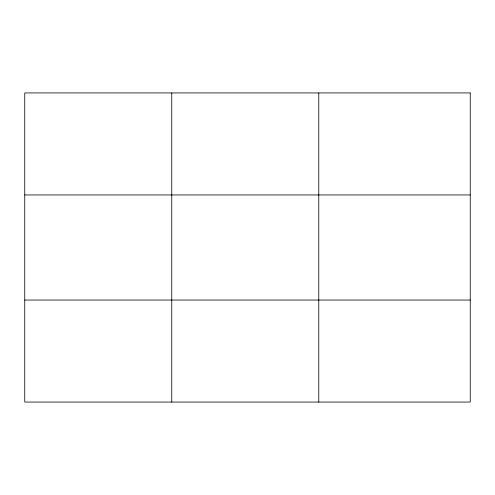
<?xml version="1.0" encoding="UTF-8"?>
<svg xmlns="http://www.w3.org/2000/svg" width="495" height="495" viewBox="0 0 495 495"><rect width="100%" height="100%" fill="white"/><g stroke="black" fill="none" stroke-linecap="round" stroke-linejoin="round"><path stroke-width="0.74" d="M171.765 92.936L171.765 402.064M318.78 92.936L318.78 402.064M24.75 194.95L470.25 194.95M24.75 300.05L470.25 300.05M470.25 92.936L470.25 402.064L24.75 402.064L24.75 92.936L470.25 92.936"/></g></svg>
